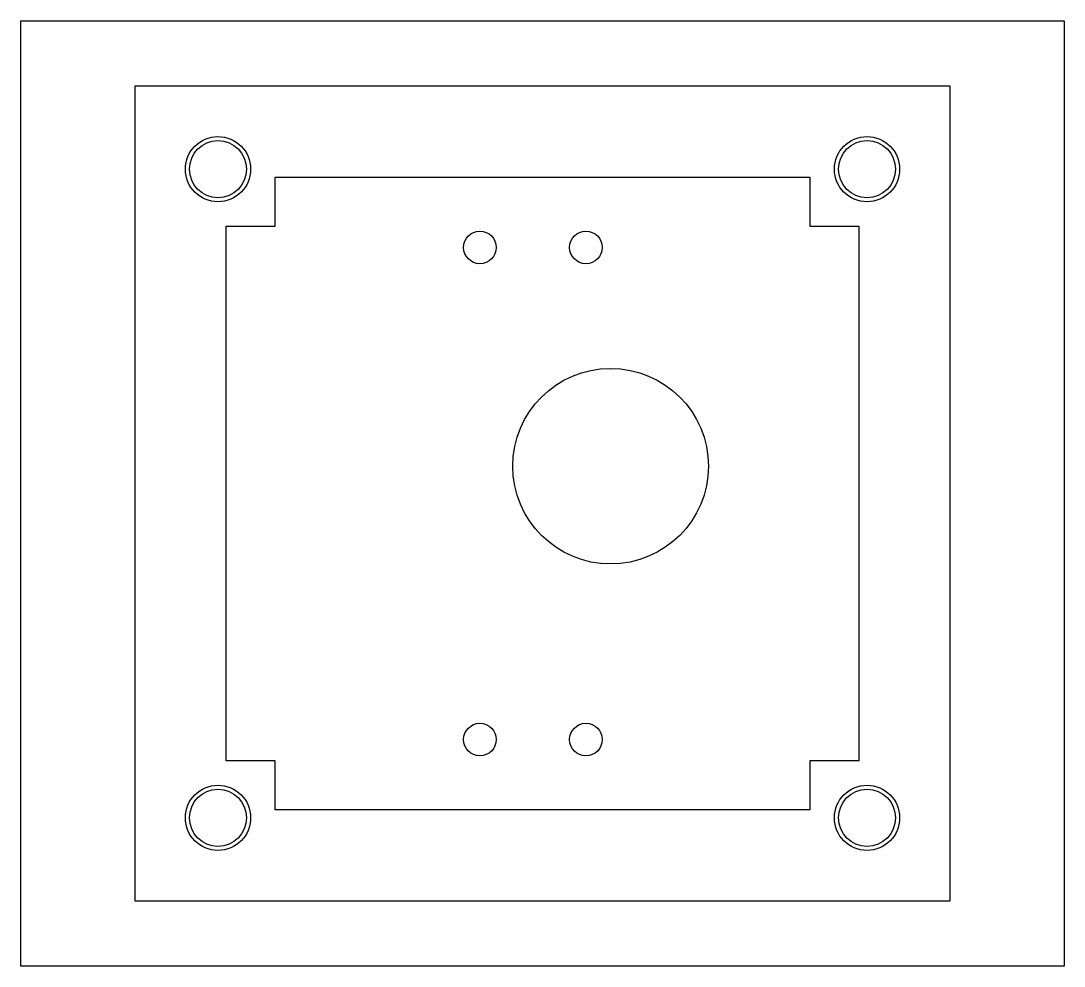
# Model space of a CAD drawing. Header units: millimetres. Extents: x -64 to 0, y -58 to 0.
import ezdxf

# ---------------------------------------------------------------- set-up
doc = ezdxf.new("R2010")
doc.units = ezdxf.units.MM
doc.layers.get('0').update_dxf_attribs({"linetype": 'CONTINUOUS'})

msp = doc.modelspace()

# ---------------------------------------------------------------- linework, layer by layer
for points in [[(0, 0), (0, -58), (-63.975, -58), (-63.975, 0)], [(0, -58), (-63.975, -58), (-63.975, 0), (0, 0)], [(-56.988, -54), (-6.987, -54), (-6.987, -4), (-56.988, -4)], [(-15.587, -45.4), (-15.587, -48.4), (-48.387, -48.4), (-48.387, -45.4), (-51.387, -45.4), (-51.387, -12.6), (-48.387, -12.6), (-48.387, -9.6), (-15.587, -9.6), (-15.587, -12.6), (-12.587, -12.6), (-12.587, -45.4)]]:
    msp.add_lwpolyline(points, close=True)
for centre, radius in [((-51.887, -9.1), 2), ((-51.887, -9.1), 1.75), ((-51.887, -9.1), 1.75), ((-12.087, -9.1), 2), ((-12.087, -9.1), 1.75), ((-12.087, -9.1), 1.75), ((-35.825, -13.9), 1), ((-29.325, -13.9), 1), ((-29.325, -13.9), 1), ((-27.813, -27.325), 6), ((-27.813, -27.325), 6), ((-35.825, -44.1), 1), ((-35.825, -44.1), 1), ((-29.325, -44.1), 1), ((-51.887, -48.9), 2), ((-51.887, -48.9), 1.75), ((-51.887, -48.9), 1.75), ((-12.087, -48.9), 2), ((-12.087, -48.9), 1.75), ((-12.087, -48.9), 1.75)]:
    msp.add_circle(centre, radius)

doc.saveas('drawing.dxf')
